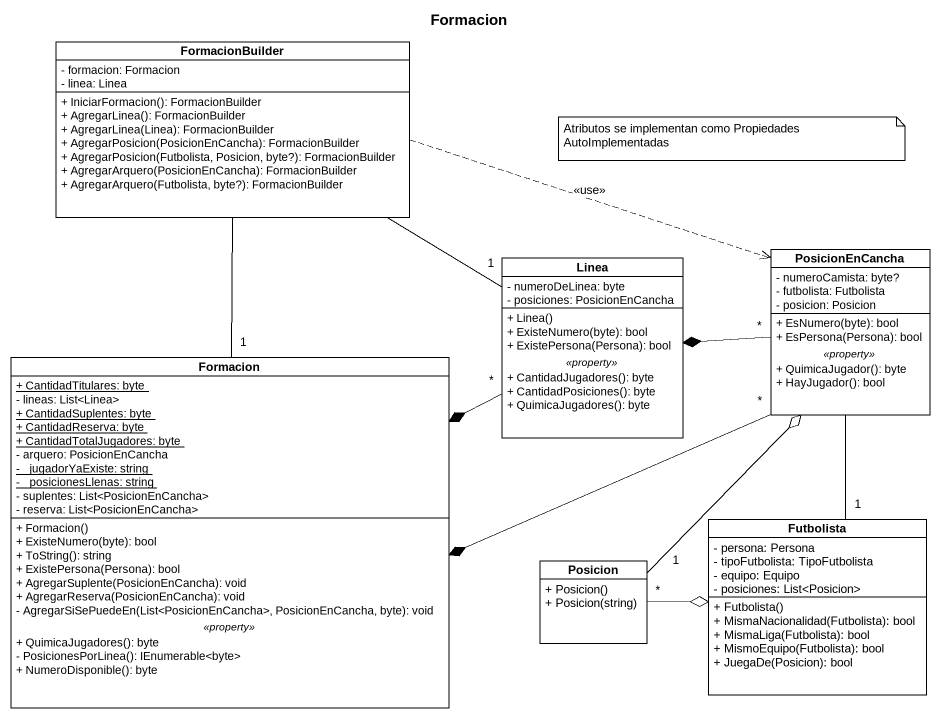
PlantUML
@startuml
title Formacion
hide circle
hide empty members
skinparam classAttributeIconSize 0
class FormacionBuilder {
  - formacion: Formacion
  - linea: Linea
  + IniciarFormacion(): FormacionBuilder
  + AgregarLinea(): FormacionBuilder
  + AgregarLinea(Linea): FormacionBuilder
  + AgregarPosicion(PosicionEnCancha): FormacionBuilder
  + AgregarPosicion(Futbolista, Posicion, byte?): FormacionBuilder
  + AgregarArquero(PosicionEnCancha): FormacionBuilder
  + AgregarArquero(Futbolista, byte?): FormacionBuilder
}
class Linea {
  - numeroDeLinea: byte
  - posiciones: PosicionEnCancha
  --
  + Linea()
  + ExisteNumero(byte): bool
  + ExistePersona(Persona): bool
  .. <<property>> ..
  + CantidadJugadores(): byte
  + CantidadPosiciones(): byte
  + QuimicaJugadores(): byte
}
class PosicionEnCancha {
  - numeroCamista: byte?
  - futbolista: Futbolista
  - posicion: Posicion
  --
  + EsNumero(byte): bool
  + EsPersona(Persona): bool
  .. <<property>> ..
  + QuimicaJugador(): byte
  + HayJugador(): bool
}
class Formacion {
  {static} + CantidadTitulares: byte
  - lineas: List<Linea>
  {static} + CantidadSuplentes: byte
  {static} + CantidadReserva: byte
  {static} + CantidadTotalJugadores: byte
  - arquero: PosicionEnCancha
  {static} - _jugadorYaExiste: string
  {static} - _posicionesLlenas: string
  - suplentes: List<PosicionEnCancha>
  - reserva: List<PosicionEnCancha>
  --
  + Formacion()
  + ExisteNumero(byte): bool
  + ToString(): string
  + ExistePersona(Persona): bool
  + AgregarSuplente(PosicionEnCancha): void
  + AgregarReserva(PosicionEnCancha): void
  - AgregarSiSePuedeEn(List<PosicionEnCancha>, PosicionEnCancha, byte): void
  .. <<property>> ..
  + QuimicaJugadores(): byte
  - PosicionesPorLinea(): IEnumerable<byte>
  + NumeroDisponible(): byte
}
class Posicion {
  + Posicion()
  + Posicion(string)
}
class Futbolista {
  - persona: Persona
  - tipoFutbolista: TipoFutbolista
  - equipo: Equipo
  - posiciones: List<Posicion>
  + Futbolista()
  + MismaNacionalidad(Futbolista): bool
  + MismaLiga(Futbolista): bool
  + MismoEquipo(Futbolista): bool
  + JuegaDe(Posicion): bool
}
FormacionBuilder -- "1" Linea
FormacionBuilder .right.> PosicionEnCancha : <<use>>
FormacionBuilder -- "1" Formacion
Linea "*" -left-* Formacion
PosicionEnCancha "*" -left-* Linea
PosicionEnCancha "*" -left-* Formacion
Posicion "1" -up-o PosicionEnCancha
Posicion "*" -right-o Futbolista
Futbolista "1" -up- PosicionEnCancha
note as N1
  Atributos se implementan como Propiedades AutoImplementadas
end note
@enduml
